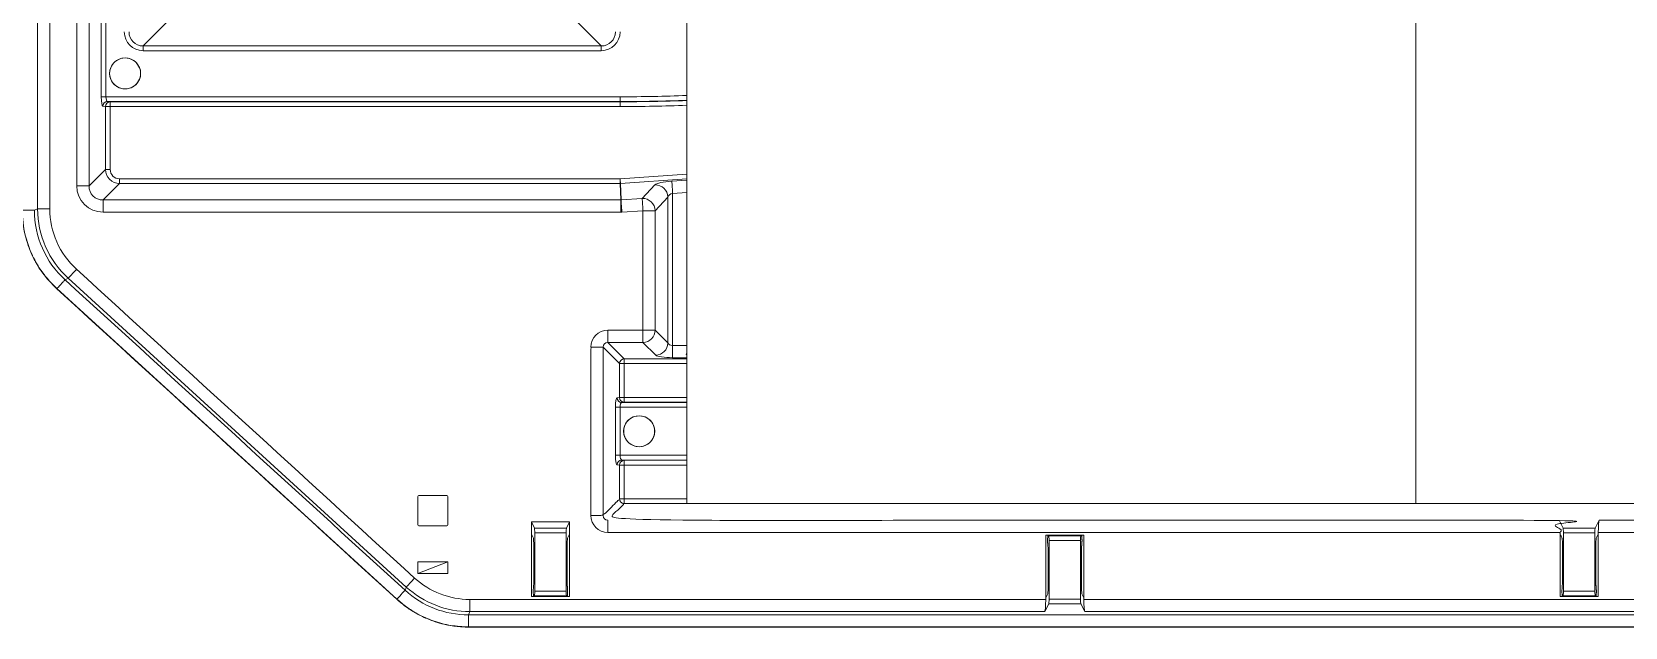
# Model space of a CAD drawing. Header units: inches. Extents: x 1518 to 2565, y 62 to 679.
# Drawn here: x 2068.67 to 2085.34, y 528.97 to 535.2 of the extents above; entities that cross this region are included whole.
import ezdxf

# ---------------------------------------------------------------- set-up
doc = ezdxf.new("R2010")
doc.units = ezdxf.units.IN
doc.header["$LTSCALE"] = 50
doc.header["$MEASUREMENT"] = 0
for name, color, linetype, lineweight in [('E2-ECOFEET', 254, 'Continuous', 5), ('ECOFEET', 254, 'Continuous', 5), ('TEXT', 1, 'Continuous', 20)]:
    doc.layers.add(name, color=color, linetype=linetype, lineweight=lineweight)

# ---------------------------------------------------------------- blocks, each defined once
blk = doc.blocks.new('Z1')
at = {"layer": 'ECOFEET', "color": 1, "linetype": 'Continuous'}
for p, q in [((-56.77612327562019, 63.75086828754684), (-56.77612327562019, 63.4528650101056)), ((-56.47212081414909, 63.76086614538508), (-56.76612659110106, 63.76086614538508)), ((-56.46212412962996, 63.4528650101056), (-56.46212412962996, 63.75086828754684)), ((-56.76612659110106, 63.44286597895007), (-56.47212081414909, 63.44286597895007)), ((-55.58885507104424, 63.35716083568877), (-55.5679793655363, 63.31507502853492)), ((-55.56436554061656, 63.26583431736799), (-55.56436554061656, 62.84439193257276)), ((-55.21335519551576, 63.26583431736799), (-55.21335519551576, 62.84439193257276)), ((-50.18436582416325, 62.7823444360165), (-50.18436582416325, 63.20378682081173)), ((-49.83335547906609, 62.7823444360165), (-49.83335547906609, 63.20378682081173)), ((-44.80435672115709, 62.84439193257276), (-44.80435672115709, 63.26583431736799)), ((-44.45335576261641, 62.84439193257276), (-44.45335576261641, 63.26583431736799)), ((-56.77503443486421, 63.066775923573), (-56.77503443486421, 62.94395750238255)), ((-50.20885535459092, 62.67317289717539), (-50.20885535459092, 62.69101791769572)), ((-49.80885656207829, 62.69101791769572), (-49.82974165414635, 62.73310372484957))]:
    blk.add_line(p, q, dxfattribs=at)
for points in [[(-46.33827052125343, 63.67517156200302), (-38.71326889925331, 63.67517156200302), (-38.71326889925331, 79.3001722073277), (-46.33827052125343, 79.3001722073277), (-53.96327214324992, 79.3001722073277), (-53.96327214324992, 63.67517156200302), (-54.61671739459416, 63.67517156200302), (-54.61671739459416, 63.72441227316995), (-53.96327214324992, 63.72441227316995)], [(-53.96327214324992, 63.67517156200302), (-46.33827052125343, 63.67517156200302), (-46.33827052125343, 79.3001722073277)], [(-60.75348020885212, 66.7600052590733), (-60.75348020885212, 76.278174019375), (-60.78700899485921, 76.29295893024573)], [(-60.21560226246584, 70.54396741308665), (-60.34362553019673, 70.54396741308665), (-60.34362553019673, 67.00075287793697), (-60.21560226246584, 67.00075287793697), (-60.04346217104103, 67.17289355601861)], [(-60.21560226246584, 67.00075287793697), (-60.21560226246584, 70.54396741308665), (-60.08754144850172, 70.4159083591021), (-60.08754144850172, 67.93260227313294), (-60.03829956401387, 67.93260227313294), (-54.65867530989271, 67.93260227313294), (-54.65867530989271, 67.88261005064669)], [(-60.02097197751573, 67.88261005064669), (-59.99422028655681, 67.87996128124541), (-54.65867530989271, 67.87996128124541)], [(-60.06787660900591, 66.85303191775529), (-60.06787660900591, 66.72500689004482), (-54.6542354678495, 66.72500689004482), (-54.6542354678495, 66.85303191775529), (-60.06787660900591, 66.85303191775529), (-59.8957365175811, 67.02517200917828), (-54.660102066744, 67.02517200917828), (-54.660102066744, 67.07441272034521), (-53.96327214324992, 67.12195035785226)], [(-53.96327214324992, 66.93138034600088), (-54.11081006554377, 66.92131502227676), (-54.11081006554377, 65.33063073133053), (-53.96327214324992, 65.33063073133053)], [(-56.89648711183327, 62.80281299956187), (-60.43283537963725, 66.03286261908761), (-60.4663641656407, 66.01807761655073)], [(-53.96327214324992, 65.20260629027871), (-54.11081006554377, 65.20260629027871), (-54.11081006554377, 65.33063073133053)], [(-53.96327214324992, 65.23682264167473), (-53.97105360002388, 65.23682264167473), (-53.96327214324992, 65.24460057849137)], [(-53.96327214324992, 65.14050247437444), (-54.61671739459416, 65.14050247437444), (-54.61671739459416, 64.78595574346218), (-53.96327214324992, 64.78595574346218)], [(-54.66079667205486, 64.68332311574886), (-54.71003855653908, 64.68332311574886), (-54.71003855653908, 64.18159280511463), (-54.66079667205486, 64.18159280511463), (-53.96327214324992, 64.18159280511463)], [(-53.96327214324992, 64.68332311574886), (-54.66079667205486, 64.68332311574886), (-54.66079667205486, 64.18159280511463)], [(-44.82885563814125, 63.37500702952821), (-54.78885748601897, 63.37500702952821), (-54.78885748601897, 63.50303147058003)], [(-44.42885684562862, 63.35716083568877), (-44.42885684562862, 63.37500702952821), (-38.58022382286799, 63.37500702952821), (-38.58022382286799, 63.50303147058003), (-44.41946090083729, 63.50303147058003), (-44.46067727803529, 63.41996277686303), (-44.79704459229106, 63.41996277686303), (-44.83826096948906, 63.50303147058003)], [(-55.58885507104424, 63.48408939606634), (-55.58885507104424, 63.35716083568877), (-55.58885507104424, 62.7029024737385), (-55.1888562785316, 62.7029024737385), (-55.1888562785316, 63.35716083568877), (-55.20974137059602, 63.31507502853492)], [(-55.1888562785316, 63.35716083568877), (-55.1888562785316, 63.48408939606634), (-55.58885507104424, 63.48408939606634), (-55.55704402519405, 63.41996277686303), (-55.22067671093828, 63.41996277686303), (-55.1888562785316, 63.48408939606634)], [(-50.18797964908299, 62.73310372484957), (-50.20885535459092, 62.69101791769572), (-50.20885535459092, 63.34527745296691), (-49.80885656207829, 63.34527745296691), (-49.80885656207829, 62.69101791769572), (-49.80885656207829, 62.67317289717539), (-39.44885592169157, 62.67317289717539), (-39.44885592169157, 62.69101791769572)], [(-44.82885563814125, 63.35716083568877), (-44.82885563814125, 62.7029024737385), (-44.42885684562862, 62.7029024737385), (-44.42885684562862, 63.35716083568877), (-44.44974193769667, 63.31507502853492)], [(-56.46321297038594, 63.066775923573), (-56.77503443486421, 63.066775923573), (-56.77612327562019, 63.06786711096902)], [(-56.46321297038594, 62.94395750238255), (-56.46321297038594, 63.066775923573), (-56.46212412962996, 63.06786711096902)], [(-39.45826125303938, 62.54514728280628), (-49.79946061729061, 62.54514728280628), (-49.8406769944886, 62.62821714984238), (-50.17704430874437, 62.62821714984238), (-50.21826068594237, 62.54514728280628)], [(-38.03573773948665, 62.3835940557492), (-38.03573773948665, 62.38577643053759), (-56.24533218069701, 62.38577643053759), (-56.24533218069701, 62.3835940557492)]]:
    blk.add_lwpolyline(points, dxfattribs=at)
for points in [[(-60.78700899485921, 76.29295893024573), (-60.91285458108177, 76.29295893024573), (-60.91285458108177, 66.74522025653823), (-60.78700899485921, 66.74522025653823), (-60.75348020885212, 66.7600052590733), (-60.62545694112123, 66.7600052590733), (-60.62545694112123, 76.278174019375)], [(-60.03612188250554, 69.98436369101), (-59.84872863395503, 69.98436369101), (-59.84872863395503, 69.23872777132601), (-60.03612188250554, 69.23872777132601), (-60.03829956401387, 69.23654598319627), (-60.03829956401387, 67.93260227313294)], [(-55.55342081371782, 62.7591068377933), (-55.22429053585802, 62.7591068377933), (-55.22429053585802, 63.3707220656961), (-55.55342081371782, 63.3707220656961)], [(-49.83999177573787, 63.33906472473791), (-49.83335547906609, 63.34038940276696), (-50.18436582416325, 63.34038940276696), (-50.17772014093498, 63.33906472473791)], [(-44.46429110295503, 63.3707220656961), (-44.79342138081483, 63.3707220656961), (-44.79342138081483, 62.7591068377933), (-44.46429110295503, 62.7591068377933)], [(-50.17342109726451, 63.28907308891212), (-50.17342109726451, 62.67745668769021), (-49.84429081940834, 62.67745668769021), (-49.84429081940834, 63.28907308891212)], [(-56.46212412962996, 63.06786711096902), (-56.77612327562019, 63.06786711096902), (-56.77612327562019, 62.94286631498835), (-56.77503443486421, 62.94395750238255), (-56.46321297038594, 62.94395750238255), (-56.46212412962996, 62.94286631498835), (-56.77612327562019, 62.94286631498835)], [(-55.55771985738829, 62.7091140286484), (-55.21999149218755, 62.7091140286484), (-55.21335519551576, 62.70778935061753), (-55.56436554061656, 62.70778935061753)]]:
    blk.add_lwpolyline(points, close=True, dxfattribs=at)
at = {"layer": 'ECOFEET', "color": 1, "linetype": 'Continuous', "flags": 128}
for points in [[(-58.24864898487795, 70.49755968252612), (-58.24864898487795, 70.01247760623482), (-58.25658062658476, 69.97482988114461), (-58.26419312530925, 69.93867520547428), (-58.27118611119295, 69.90544678933111), (-58.27728737404323, 69.87646344414861), (-58.28225286334782, 69.85287267667081), (-58.28588546138417, 69.83561196940173), (-58.28804436977953, 69.82536419445205), (-59.64958341449528, 68.46382456307401), (-59.64958341449528, 68.41458443856754), (-54.85776421000264, 68.41458443856754), (-54.85776421000264, 68.46382456307401), (-59.64958341449528, 68.46382456307401)], [(-54.85776421000264, 68.46382456307401), (-56.2193032547184, 69.82536419445205), (-56.22146216311376, 69.83561196940173), (-56.2250947611501, 69.85287267667081), (-56.2300602504547, 69.87646344414861), (-56.23616151330498, 69.90544678933111), (-56.24315449918868, 69.93867520547428), (-56.25076699791316, 69.97482988114461), (-56.25868925306349, 70.01247760623482), (-56.25868925306349, 70.49755968252612)], [(-53.96327214324992, 67.07259583466657), (-54.65675106545677, 67.02528640785567), (-54.656901250386, 67.02753683519222), (-54.65715468745839, 67.03121167274003), (-54.65749260355733, 67.03619886846172), (-54.65791499867555, 67.04234765076399), (-54.65840309970372, 67.04947028848255), (-54.65893813352159, 67.05735089077825), (-54.65951071357631, 67.06575010041706), (-54.660102066744, 67.07441272034521), (-59.8957365175811, 67.07441272034521), (-59.8957365175811, 67.02517200917828)], [(-53.96327214324992, 67.05970281027476), (-54.11952079158436, 67.04904320008245), (-54.11912655613924, 67.0431918543436), (-54.1184694970616, 67.03363751138386), (-54.1175871605883, 67.02066998118607), (-54.11649831983596, 67.00468408585584), (-54.11523113447402, 66.98616440646401), (-54.11383253729582, 66.96567472316201), (-54.11234946109471, 66.94383689543429), (-54.11081006554377, 66.92131502227676)], [(-60.55270172826204, 65.92354910855283), (-60.55123742517753, 65.92516124993017), (-56.99436075452104, 62.67636784693423), (-56.97934226135112, 62.69281075031722), (-56.96481186920573, 62.70871861988235), (-56.95121074632698, 62.72361860775709), (-56.93892374159987, 62.7370707190239), (-56.92832631735655, 62.74867367831757), (-56.91972823001561, 62.75808370294544), (-56.91339230320955, 62.76502271611935), (-56.90949688154433, 62.7692842135566)]]:
    blk.add_lwpolyline(points, dxfattribs=at)
at = {"layer": 'ECOFEET', "color": 1, "linetype": 'Continuous'}
for points in [[(-59.92594286909662, 68.31257184845333, 0.5444653215145963), (-59.92594286909662, 68.04127204039662, 0.2949465243018075), (-59.75065620631722, 68.04127204039662, 0.5444653215146783), (-59.75065620631722, 68.31257184845333, 0.2949465243017387)], [(-60.07021386200586, 67.83261782816066, -0.4121020629075854), (-60.02097197751573, 67.88261005064669), (-54.65867530989271, 67.88261005064669), (-54.65867530989271, 67.87996128124541), (-54.65867530989271, 67.82996905876098), (-59.99422028655681, 67.82996905876098), (-59.99422028655681, 67.17289355601861), (-60.04346217104103, 67.17289355601861), (-60.04346217104103, 67.82996905876098), (-59.99422028655681, 67.82996905876098), (-59.99422028655681, 67.87996128124541, 0.412045695703487), (-60.04346217104239, 67.82996905876098)], [(-54.54844286909429, 64.56810742613914, 0.5444653215146783), (-54.54844286909429, 64.29680761808243, 0.2949465243016698), (-54.37315620631489, 64.29680761808243, 0.5444653215146783), (-54.37315620631489, 64.56810742613914, 0.2949465243018074)]]:
    blk.add_lwpolyline(points, format="xyb", close=True, dxfattribs=at)
at = {"layer": 'ECOFEET', "color": 1, "linetype": 'Continuous', "flags": 128}
for points in [[(-54.6542354678495, 66.85303191775529), (-54.66010206674264, 67.02517200917771, 0.01662489503750014), (-54.65675106545677, 67.02528640785567), (-54.65088446655864, 66.85314572977404), (-54.42984040674492, 66.86822582223431), (-54.4294367847433, 66.86237447649546), (-54.42878911222579, 66.8528201335339), (-54.42789738919237, 66.83985260333611), (-54.42680854843638, 66.8238667080077), (-54.42555074963457, 66.80534702861405), (-54.42415215245637, 66.78485734531387), (-54.42265968969878, 66.76301951758614), (-54.42112029414784, 66.7404976444268), (-54.29309702641694, 66.7404976444268, 0.4119235778458787), (-54.42984040674719, 66.86822582223283), (-54.29678594380312, 67.01066156347042, -0.4119686381088729), (-54.16005195003345, 66.88293397232303)], [(-54.65088446655864, 66.85314572977404), (-54.65049023111351, 66.8472943840352), (-54.64983317203951, 66.83774004107545), (-54.64895083556257, 66.82477251087585), (-54.64786199481023, 66.80878661554743), (-54.64659480944829, 66.79026693615378), (-54.64519621227009, 66.7697772528536), (-54.64371313606898, 66.74793942512588), (-54.64217374052168, 66.72541755196653), (-54.42112029414784, 66.7404976444268), (-54.42112029414784, 65.48990889133529), (-54.42112029414784, 65.36188327696436), (-54.28807521776253, 65.2288335073008, 0.3939730613539197), (-54.16005195003117, 65.35685794835126), (-54.29309702641694, 65.48990889133529, -0.3939091041810114), (-54.4211202941483, 65.36188327696448), (-54.78885748601897, 65.36188327696436), (-54.78885748601897, 65.48990889133529), (-54.42112029414784, 65.48990889133529), (-54.29309702641694, 65.48990889133529), (-54.29309702641694, 66.7404976444268), (-54.16005195003163, 66.88293397232337), (-54.16005195003163, 65.35685794835081)]]:
    blk.add_lwpolyline(points, format="xyb", dxfattribs=at)
at = {"layer": 'ECOFEET', "color": 1, "linetype": 'Continuous'}
for points in [[(-54.78885748601897, 65.36188327696436), (-54.61671739459553, 65.18974318554069, 0.393922089853287), (-54.66595927908202, 65.14050247437444), (-54.83809937050319, 65.31264256579743), (-54.83809937050319, 63.55227218174696)], [(-54.64347847211457, 64.73331475157568, -0.4121536412396744), (-54.69271097004457, 64.78330756072137), (-54.66595927908202, 64.78595574346218), (-54.66595927908202, 65.14050247437444), (-54.61671739459416, 65.14050247437444), (-54.61671739459416, 65.18974318554137), (-53.96327214324992, 65.18974318554137)], [(-53.96327214324992, 64.73596410763639), (-54.61671739459416, 64.73596410763639), (-54.61671739459416, 64.78595574346218), (-54.66595927908202, 64.78595574346218, 0.4121055592297437), (-54.61671739459553, 64.73596410763582), (-54.6434784721132, 64.73331475157465), (-53.96327214324992, 64.73331475157465)], [(-53.96327214324992, 64.07895900408221), (-54.61671739459416, 64.07895900408221), (-54.61671739459416, 63.72441227316995), (-54.66595927908202, 63.72441227316995), (-54.66595927908202, 64.07895900408221), (-54.69271097004457, 64.08160718682302, -0.412167488027137), (-54.64347847211548, 64.13159999596905)], [(-53.96327214324992, 64.13159999596792), (-54.6434784721132, 64.13159999596792), (-54.61671739459553, 64.12895181322767, 0.4120927879907494), (-54.66595927908202, 64.07895900408221), (-54.61671739459416, 64.07895900408221), (-54.61671739459416, 64.1289518132271), (-53.96327214324992, 64.1289518132271)]]:
    blk.add_lwpolyline(points, format="xyb", dxfattribs=at)
for centre, radius in [((-59.83829953770692, 68.17692194442498), 0.1629224794498896), ((-54.46079953770459, 64.43245752211078), 0.1629224794499038)]:
    blk.add_circle(centre, radius, dxfattribs=at)
for radius, end in [(18.47985506518138, 272.1565583333881), (18.5298474499392, 272.1507373340939), (18.53249617296719, 272.150429799486), (18.58248855772502, 272.1446418008808)]:
    blk.add_arc((-54.65867277408688, 86.41245752211034), radius, 270, end, dxfattribs=at)
for centre, major_axis, ratio, start_param, end_param in [((-59.64346068809391, 68.61766960810564), (-0.1457520091286142, -0.1457520091286142), 0.9702875252478782, 5.512866274278609, 7.053504340080577), ((-59.64346068809391, 68.61766960810564), (0.1114471646884567, 0.1114471646884567), 0.9517157073891281, 2.371273620688759, 3.911911686490845), ((-54.86388486008218, 68.61766960810564), (-0.1114471646884283, 0.1114471646884567), 0.9517157073891219, 2.371273620689065, 3.911911686490894), ((-54.86388486008218, 68.61766960810564), (0.1457520091286426, -0.1457520091286142), 0.9702875252476862, 5.512866274278553, 7.053504340080512), ((-60.06990722728733, 67.93260245692909), (0, 0.0999999999999801), 0.1763269807085872, 1.570796326794897, 3.124139361070846), ((-60.02066683963494, 67.93260245692909), (0, 0.04999999999999716), 0.3526539614165559, 1.570796326794897, 3.124139361070812), ((-59.89267513134109, 67.17595516485744), (0.107180849004493, 0.1071808490044788), 0.989598591195796, 2.37127362068907, 3.911911686490953), ((-59.89267513134109, 67.17595516485744), (-0.07287600456427867, -0.0728760045643213), 0.9702875252481192, 5.51286627427859, 7.053504340080444), ((-60.05930412810994, 67.00932616808859), (-0.2040528127800769, -0.2040528127800769), 0.97028752524786, 5.512866274278677, 7.053504340080507), ((-60.05930412810994, 67.00932616808859), (0.1148602172356164, 0.1148602172356164), 0.9234356309844923, 2.371273620688937, 3.911911686490669), ((-54.11952201383247, 67.01723076830967), (0.1799861978902869, 0.01267271606634779), 0.1758919476313667, 1.558412517432605, 2.954675919030186), ((-54.65442504319799, 66.90778350690016), (-0.001864534961555364, 0.05472546783207121), 0.9131215667340155, 3.10805273423095, 3.17513257294832), ((-54.11080832568405, 66.8895026418686), (0.04876805727050738, 0.01899546653815776), 0.5807023059790382, 1.348352160577692, 2.744615562175216), ((-59.76760393519362, 66.76047758693494), (0.9361609557481358, 0.4128168102127887), 0.9773835387108437, 2.73296474277495, 3.550220564404678), ((-59.74203652299184, 66.77175199171143), (0.927485799849194, 0.4089913460505559), 0.9865254086702154, 2.732964742774925, 3.550220564404689), ((-59.74203652299184, 66.77175199171143), (0.8106863386848318, 0.3574865479745597), 0.9819331962819294, 2.732964742774929, 3.550220564404656), ((-54.65442504319799, 66.90778350690016), (0.00622383074920663, -0.1826739945772857), 0.984790517959438, 6.249645387820808, 6.31672522653795), ((-54.78334678929969, 65.30713153732177), (-0.1311768082157699, 0.1311768082157699), 0.9702875252478225, 5.512866274278547, 7.053504340080563), ((-54.78334678929969, 65.30713153732177), (-0.04198421267130925, 0.04198421267132346), 0.8421103269486048, 5.512866274278383, 7.053504340080913), ((-54.11080832568405, 65.36236986384574), (0.05000000000001137, 0), 0.6347771305503591, 3.316125578789371, 4.712388980384699), ((-54.11080832568405, 65.23434485595499), (0.1799999999999784, 0), 0.1763269807085733, 3.316125578789582, 4.712388980384692), ((-53.85479915310134, 65.33063100731852), (0.1330424092420799, 0.1289702485919548), 0.1227442151342168, 2.395872285642608, 2.502860023547794), ((-54.692407227285, 64.68332265895515), (0, 0.09999999999999432), 0.1763269807082779, 0.01745329252059092, 1.570796326794897), ((-54.64316683963625, 64.68332265895515), (0, 0.04999999999999716), 0.3526539614171243, 0.01745329252056031, 1.570796326794897), ((-54.692407227285, 64.18159238526641), (0, 0.1000000000000085), 0.1763269807082529, 1.570796326794897, 3.124139361069199), ((-54.64316683963625, 64.18159238526641), (0, 0.05000000000001137), 0.3526539614170241, 1.570796326794897, 3.124139361069227), ((-56.76612205615675, 63.75086503696548), (-0.007073221891687353, 0.007073221891701564), 0.999695459880921, 5.497939437031252, 7.068431177332785), ((-56.47212510271856, 63.75086503696548), (0.007073221891715775, 0.007073221891701564), 0.9996954598829305, 5.497939437029416, 7.068431177326096), ((-54.78334678929969, 63.5577835068998), (0.1311768082157414, 0.1311768082157556), 0.9702875252479802, 2.371273620688843, 3.911911686490724), ((-54.78334678929969, 63.5577835068998), (0.04198421267130925, 0.04198421267130925), 0.8421103269487474, 2.371273620688724, 3.91191168649106), ((-44.41748465763521, 63.37500671676025), (0, 0.1300000000000097), 0.0874886635257873, 0.1745329252023588, 1.570796326794897), ((-56.76612205615675, 63.45286808352648), (-0.007073221891687353, -0.007073221891687353), 0.9996954598839343, 5.497939437030333, 7.068431177327431), ((-56.47212510271856, 63.45286808352648), (0.007073221891715776, -0.007073221891687354), 0.9996954598819258, 5.497939437031583, 7.068431177327848), ((-55.55779970834192, 63.37072226006785), (0, 0.04999999999999716), 0.0874886635261923, 4.712388980384691, 6.108652382021847), ((-55.21991665944734, 63.37072226006785), (0, 0.04999999999999716), 0.08748866352562387, 0.1745329252687661, 1.570796326794897), ((-50.17779970834454, 63.28907280362728), (0, 0.04999999999999716), 0.08748866352562387, 4.712388980384691, 6.265732014661216), ((-49.83991665944632, 63.28907280362728), (0, 0.04999999999999716), 0.08748866352562387, 0.01745329251851344, 1.570796326794897), ((-44.79779970834352, 63.37072226007149), (0, 0.04999999999999716), 0.08748866352562387, 4.712388980384691, 6.108652381966798), ((-44.4599166594453, 63.37072226007149), (0, 0.04999999999999716), 0.08748866352562387, 0.1745329252020694, 1.570796326794897), ((-55.56873579128296, 63.26583480616864), (0, 0.04999999999999716), 0.08748866352562387, 4.712388980401744, 6.108652381983333), ((-55.20898057650629, 63.26583480616864), (0, 0.04999999999999716), 0.08748866352562387, 0.1745329251954211, 1.570796326777844), ((-50.18873579128558, 63.20378700951915), (0, 0.04999999999999716), 0.08748866352562387, 4.712388980378438, 5.759586531588301), ((-44.80873579128456, 63.26583480617046), (0, 0.04999999999999716), 0.0874886635261923, 4.712388980402312, 6.108652382011122), ((-44.44898057650789, 63.26583480617046), (0, 0.04999999999999716), 0.08748866352562387, 0.174532925256808, 1.570796326777275), ((-56.22199261135393, 63.55659377320808), (0.32024950286214, 0.8254787267738095), 0.9825805906154766, 2.777399111424383, 3.505786195755241), ((-55.56873579128296, 62.84439232810837), (0, 0.04999999999998295), 0.08748866352564874, 3.665191429187249, 4.712388980393786), ((-44.80873579128456, 62.84439232810837), (0, 0.04999999999998295), 0.08748866352621718, 3.665191429190062, 4.712388980393786), ((-56.2319116447361, 63.53102636100448), (0.3697555114490001, 0.953085972283148), 0.978188913880106, 2.777399111424352, 3.50578619575517), ((-56.22199261135393, 63.55659377320808), (0.3664502422569746, 0.9445662731738764), 0.9870118789328663, 2.777399111424325, 3.505786195755212), ((-55.55779970834192, 62.75910653400024), (0, 0.04999999999999716), 0.08748866352562387, 3.159045946153783, 4.712388980390091), ((-55.21991665944734, 62.75910653400024), (0, 0.04999999999999716), 0.08748866352562387, 1.570796326789496, 3.12413936096101), ((-50.18873579128558, 62.78234453145888), (0, 0.04999999999999716), 0.08748866352562387, 3.316125578716022, 4.712388980384691), ((-50.17779970834454, 62.67745707755967), (0, 0.04999999999998295), 0.08748866352564874, 3.316125578769119, 4.712388980376164), ((-49.83991665944632, 62.67745707755967), (0, 0.04999999999998295), 0.08748866352564874, 1.570796326803423, 2.967059728412548), ((-49.82898057650527, 62.78234453145888), (0, 0.04999999999999716), 0.08748866352562387, 1.570796326794897, 2.967059728457323), ((-49.79748465763623, 62.67317262086726), (0, 0.1299999999999812), 0.08748866352580643, 1.570796326786807, 2.967059728387433), ((-44.79779970834352, 62.75910653399842), (0, 0.04999999999999716), 0.08748866352562387, 3.159045946186264, 4.712388980381848), ((-44.4599166594453, 62.75910653399842), (0, 0.04999999999999716), 0.0874886635261923, 1.570796326797739, 3.124139360889655)]:
    blk.add_ellipse(centre, major_axis=major_axis, ratio=ratio, start_param=start_param, end_param=end_param, dxfattribs=at)
for points, knots in [([(-56.64786534393352, 80.57932660375991), (-56.66555385641914, 80.5721468896063), (-56.712453000815, 80.5531106675844), (-56.77374841581695, 80.52206702504554), (-56.83619805012495, 80.48544720932114), (-56.88931682198381, 80.45013346603992), (-56.94428309698924, 80.40886144512842), (-56.97864769133594, 80.37857186739348), (-56.99583444416567, 80.36342315122965), (-58.18145687219794, 79.28049199245368), (-59.36707930023022, 78.19756083367747), (-60.55270172826249, 77.11462967490127), (-60.58043245976296, 77.08778784654533), (-60.62650079498053, 77.04319622274488), (-60.67539235525692, 76.98349587838675), (-60.74472937434621, 76.89122710885931), (-60.78560996415399, 76.81079707539357), (-60.82056594053938, 76.74202335261543), (-60.83506562981711, 76.70635724369458), (-60.85914353021508, 76.6471308008513), (-60.87972687700676, 76.57288897194303), (-60.90589028119211, 76.46038156634859), (-60.91081930832661, 76.37011331044596), (-60.9150322625901, 76.29295893024573), (-60.9150322625901, 73.11037937234323), (-60.9150322625901, 69.92779981444073), (-60.9150322625901, 66.74522025653823)], [0, 0, 0, 0, 0.1390563655249908, 0.3686926513320753, 0.4996928344645031, 0.6663711677556968, 0.8331423261300602, 1, 1, 1, 2, 2, 2, 2.250506796899578, 2.416160356071288, 2.500773229984571, 3, 3, 3, 3.249904186402659, 3.414986003813016, 3.499974915518048, 4, 4, 4, 5, 5, 5, 5]), ([(-56.23233179754561, 62.54514728280628), (-56.23666525859608, 62.5339714119109), (-56.24099871964654, 62.52279554101551), (-56.24533218069655, 62.51161967012013), (-56.24533218069701, 62.46967192359261), (-56.24533218069701, 62.4277241770651), (-56.24533218069701, 62.38577643053759), (-56.30755237842459, 62.38882376321453), (-56.43281144183857, 62.3949585241262), (-56.61418456917454, 62.44342533631971), (-56.76814069906322, 62.51243095307291), (-56.89468689765999, 62.59139901866547), (-56.96129098756865, 62.64817691063945), (-56.99436075452104, 62.67636784693423), (-56.99485198440289, 62.67583046647587), (-56.99534321428428, 62.6752930860174), (-56.99583444416612, 62.67475570555894), (-56.981477581121, 62.66204315125651), (-56.9434977420533, 62.6284131887096), (-56.88839067771551, 62.58724111872652), (-56.8278589833244, 62.54755808078517), (-56.77269093500945, 62.51568552983917), (-56.71137400497537, 62.48480257147821), (-56.66903523868314, 62.46750308519768), (-56.64786534393352, 62.45885313301733), (-56.62996455026951, 62.45222639278109), (-56.58249842475198, 62.43465478731014), (-56.51630850009315, 62.41623586595597), (-56.44550265191356, 62.40115834189601), (-56.38246721014002, 62.39140830620818), (-56.3140445218487, 62.38481739725466), (-56.26824062344895, 62.38400191332403), (-56.24533218069701, 62.3835940557492), (-50.17546736696022, 62.3835940557492), (-44.10560255322343, 62.3835940557492), (-38.03573773948665, 62.3835940557492), (-38.01857058792666, 62.38382863293009), (-37.97682366949084, 62.38439907551947), (-37.91988866101383, 62.38907912782815), (-37.86150621160778, 62.39684757870054), (-37.8089888514769, 62.4061621306264), (-37.77209411148942, 62.4152091366559), (-37.75365289148613, 62.41973113162385), (-37.73716791555125, 62.42427565289472), (-37.69705381190579, 62.43533417053732), (-37.64331106405371, 62.45421417351281), (-37.5889247988307, 62.47646161015655), (-37.54056941182353, 62.49875067613721), (-37.50723428600759, 62.51682597024228), (-37.49056643735094, 62.52586377223633), (-37.47579894299633, 62.53442711883872), (-37.43983982518694, 62.55527902382892), (-37.39267476735404, 62.58717037096903), (-37.345706512795, 62.62250029864845), (-37.30456001566563, 62.65636040636855), (-37.27688534493791, 62.68232371102749), (-37.26304565235841, 62.69530757480788), (-37.25092494652199, 62.70734655881461), (-37.2213883938457, 62.73668396622816), (-37.18376431085926, 62.77956739096589), (-37.14717579233547, 62.8257599298031), (-37.11584253671026, 62.86906914390602), (-37.09556004363549, 62.90127921579187), (-37.08541442436763, 62.91739119594604), (-36.23496095999099, 64.31316732070991), (-35.38450749561343, 65.70894344547378), (-34.53405403123588, 67.10471957023765), (-34.52476061318521, 67.12049059372657), (-34.50214815452273, 67.15886416250032), (-34.47511710488834, 67.21352751212908), (-34.45031479667523, 67.27132697006346), (-34.43030369062399, 67.32469582719204), (-34.41871478818575, 67.36359531106609), (-34.41292049724507, 67.38304451500335)], [0, 0, 0, 0, 1, 1, 1, 2, 2, 2, 2.227047143030617, 2.457081679672321, 2.680647075619304, 2.841437263098208, 3, 3, 3, 4, 4, 4, 4.139684090656268, 4.369522176742229, 4.500284902049701, 4.666892006445883, 4.833441978076774, 5, 5, 5, 5.139041387924043, 5.368685103917592, 5.499668576765908, 5.666348129235216, 5.833126763289892, 6, 6, 6, 7, 7, 7, 7.18061628895296, 7.439221000384961, 7.60039181244541, 7.800262516980595, 8, 8, 8, 8.180332631699438, 8.43881664774019, 8.60012366917571, 8.800058406864016, 9, 9, 9, 9.180026206758727, 9.438367093366432, 9.599837325155011, 9.799884578322956, 10, 10, 10, 10.17972374235935, 10.43796292515082, 10.59957931149259, 10.79970332853118, 11, 11, 11, 12, 12, 12, 12.18035108261, 12.43882470131734, 12.6001331054033, 12.80007208306102, 13, 13, 13, 13]), ([(-56.24533218069701, 62.51161967012013), (-50.17546736696022, 62.51161967012013), (-44.10560255322343, 62.51161967012013), (-38.03573773948665, 62.51161967012013), (-38.03573773948665, 62.46967192359261), (-38.03573773948665, 62.4277241770651), (-38.03573773948665, 62.38577643053759), (-37.9920029152745, 62.3872775601958), (-37.90453728024659, 62.39027968175833), (-37.75688954922225, 62.41739168942331), (-37.59660504510612, 62.47034384489598), (-37.43088735849597, 62.55804494759104), (-37.28313836775123, 62.67290893969221), (-37.16819191538161, 62.79527470039102), (-37.1106710407621, 62.88288802335046), (-37.08727296289726, 62.91852696949172), (-37.09361201855791, 62.92238953820424), (-37.09995107421855, 62.92625210691688), (-37.1062901298792, 62.93011467562951), (-37.11242268125716, 62.93385130801971), (-37.11855523263512, 62.93758794040957), (-37.12468778401308, 62.94132457279943), (-37.13043235765144, 62.94482458569973), (-37.13617693128981, 62.94832459860015), (-37.14192150492818, 62.95182461150057), (-37.14710914277748, 62.95498436166554), (-37.15229678062678, 62.95814411183062), (-37.15748441847609, 62.9613038619957), (-37.1619555490488, 62.9640294838423), (-37.16642667962105, 62.966755105689), (-37.17089781019331, 62.96948072753571), (-37.17452727937598, 62.97169126199924), (-37.1781567485591, 62.97390179646311), (-37.18178621774223, 62.97611233092698), (-37.18446138683612, 62.97774246320705), (-37.18713655593137, 62.97937259548701), (-37.18981172502663, 62.98100272776696), (-37.19145437271982, 62.98200396064522), (-37.19309702041164, 62.98300519352313), (-37.19473966810347, 62.98400642640104), (-36.34428933257732, 64.37978235561104), (-35.49383899705208, 65.77555828482139), (-34.64338866152684, 67.17133421403173), (-34.65456179467583, 67.17447088890867), (-34.66573492782481, 67.17760756378527), (-34.6769080609738, 67.18074423866187), (-35.52246174195352, 65.79300750547009), (-36.36801542293369, 64.40527077227853), (-37.21356910391387, 63.01753403908697)], [0, 0, 0, 0, 1, 1, 1, 2, 2, 2, 2.115446251733978, 2.230881909363629, 2.395156264856013, 2.559428952742296, 2.723471110098056, 2.88751484499026, 3, 3, 3, 4, 4, 4, 5, 5, 5, 6, 6, 6, 7, 7, 7, 8, 8, 8, 9, 9, 9, 10, 10, 10, 11, 11, 11, 12, 12, 12, 13, 13, 13, 14, 14, 14, 14]), ([(-60.4328353796368, 66.0328626190875), (-60.43151813263194, 66.0343061935223), (-60.43020088562707, 66.0357497679571), (-60.42888363862176, 66.0371933423919), (-60.4267309879333, 66.0395505418278), (-60.42457833724484, 66.04190774126357), (-60.42242568655593, 66.04426494069935), (-60.41950333809291, 66.04746380152392), (-60.41658098962944, 66.05066266234826), (-60.41365864116597, 66.0538615231726), (-60.41005733165821, 66.05780505095026), (-60.40645602215091, 66.06174857872793), (-60.40285471264315, 66.0656921065056), (-60.39868082308294, 66.0702606226182), (-60.39450693352182, 66.0748291387307), (-60.39033304396116, 66.0793976548432), (-60.38571485731063, 66.084452316451), (-60.3810966706601, 66.08950697805915), (-60.37647848401002, 66.09456163966729), (-60.37155992749558, 66.09994913298624), (-60.36664137098205, 66.10533662630507), (-60.36172281446807, 66.11072411962391), (-60.35664781531796, 66.11627978877777), (-60.35157281616694, 66.12183545793152), (-60.34649781701637, 66.12739112708528), (-59.16771506108125, 65.05070792057768), (-57.98893230514659, 63.97402471406974), (-56.81014954921193, 62.8973415075618), (-56.81522454836295, 62.89178544730123), (-56.82029954751397, 62.88622938704111), (-56.82537454666408, 62.88067332678088), (-56.83029310317806, 62.87528622456841), (-56.83521165969159, 62.86989912235595), (-56.84013021620603, 62.86451202014337), (-56.84474840285611, 62.85945735853522), (-56.84936658950664, 62.85440269692708), (-56.85398477615718, 62.84934803531905), (-56.85815866571784, 62.84477951920599), (-56.86233255527895, 62.84021100309292), (-56.86650644483962, 62.83564248698008), (-56.87010775434828, 62.83169895920298), (-56.87370906385695, 62.82775543142589), (-56.87731037336516, 62.82381190364868), (-56.88023272182772, 62.82061265171797), (-56.88315507028983, 62.81741339978726), (-56.88607741875194, 62.81421414785677), (-56.88823006944085, 62.81185733952668), (-56.89038272012931, 62.80950053119659), (-56.89253537081777, 62.80714372286616), (-56.89385261782309, 62.80570014843136), (-56.89516986482795, 62.80425657399655), (-56.89648711183281, 62.80281299956175), (-56.90082370173695, 62.79163673756011), (-56.90516029164064, 62.78046047555836), (-56.90949688154433, 62.7692842135566), (-58.0951193095766, 63.85221534788798), (-59.28074173760888, 64.93514648221935), (-60.46636416564115, 66.01807761655073), (-60.46766263953032, 66.01665711740497), (-60.46896111341994, 66.01523661825922), (-60.47025958730956, 66.01381611911324), (-60.47237156291158, 66.01150311472259), (-60.4744835385136, 66.00919011033193), (-60.47659551411562, 66.00687710594116), (-60.47946154322926, 66.00374043106524), (-60.48232757234291, 66.00060375618932), (-60.48519360145656, 65.99746708131352), (-60.48872607620433, 65.99359942821502), (-60.4922585509521, 65.98973177511652), (-60.49579102569987, 65.9858641220178), (-60.49988669394224, 65.9813800849289), (-60.50398236218462, 65.97689604784), (-60.50807803042744, 65.97241201075144), (-60.51261486690555, 65.96744534812649), (-60.51715170338412, 65.96247868550154), (-60.52168853986223, 65.95751202287624), (-60.52653200391069, 65.95220939968851), (-60.53137546795915, 65.94690677650078), (-60.53621893200807, 65.94160415331339), (-60.54122509639774, 65.93612318551902), (-60.54623126078786, 65.93064221772465), (-60.55123742517799, 65.92516124993028), (-60.58566812516437, 65.95909366552951), (-60.65396125164625, 66.02639844735495), (-60.74772596815819, 66.15516266885243), (-60.82892429724598, 66.30719365410914), (-60.88125049593145, 66.46773130075235), (-60.90838275439455, 66.61430594136982), (-60.91137091003475, 66.70178525950178), (-60.91285458108177, 66.74522025653823), (-60.91358047491758, 66.74522025653823), (-60.91430636875384, 66.74522025653823), (-60.91503226258965, 66.74522025653823), (-60.91391202860905, 66.70664451384255), (-60.9120509861059, 66.642558708656), (-60.90095923769331, 66.5661951813654), (-60.87957770493085, 66.45277552377229), (-60.84776656293616, 66.36834728473696), (-60.82056594053938, 66.29615557750367), (-60.80401067161802, 66.26139625035103), (-60.77651890676862, 66.20367473263286), (-60.73557413166782, 66.1384129707385), (-60.67016654662075, 66.04320420843396), (-60.60683365345903, 65.97869039261423), (-60.55270172826204, 65.92354910855283), (-59.36707930022976, 64.84061797422146), (-58.18145687219749, 63.75768683989008), (-56.99583444416521, 62.67475570555871)], [0, 0, 0, 0, 1, 1, 1, 2, 2, 2, 3, 3, 3, 4, 4, 4, 5, 5, 5, 6, 6, 6, 7, 7, 7, 8, 8, 8, 9, 9, 9, 10, 10, 10, 11, 11, 11, 12, 12, 12, 13, 13, 13, 14, 14, 14, 15, 15, 15, 16, 16, 16, 17, 17, 17, 18, 18, 18, 19, 19, 19, 20, 20, 20, 21, 21, 21, 22, 22, 22, 23, 23, 23, 24, 24, 24, 25, 25, 25, 26, 26, 26, 27, 27, 27, 27.15709963493872, 27.31160636421027, 27.51642232583977, 27.71546644396945, 27.85872415987251, 28, 28, 28, 29, 29, 29, 29.25049944936414, 29.41615424072138, 29.50077340705224, 30, 30, 30, 30.24989895149855, 30.41498348609547, 30.49997436419957, 31, 31, 31, 32, 32, 32, 32]), ([(-50.18436582416325, 63.34038940276696), (-50.1847775445749, 63.3399958301834), (-50.18570972234011, 63.33910474098411), (-50.18694276368115, 63.33177429206989), (-50.18793458912114, 63.32047121821597), (-50.18857267171188, 63.30662286520601), (-50.1888258249237, 63.29039319363437), (-50.18857249407301, 63.27414205144123), (-50.18793523230124, 63.26035301705997), (-50.18718919503954, 63.25171755708652), (-50.18669887854776, 63.24815029894853), (-50.1865528922317, 63.24708818725776)], [0, 0, 0, 0, 0.1087004218704307, 0.2461090425963117, 0.3546145373064088, 0.4741429920950472, 0.6000528811221267, 0.7259627701492065, 0.8454912249378449, 0.953996719647942, 1, 1, 1, 1]), ([(-56.23233179754561, 62.54514728280628), (-54.22764142701135, 62.54514728280628), (-52.22295105647663, 62.54514728280628), (-50.21826068594191, 62.54514728280628), (-50.21686396053701, 62.54981252060679), (-50.2139842767865, 62.55943102503261), (-50.21092258456338, 62.59403481356276), (-50.20915760928256, 62.6338336940189), (-50.20895400742666, 62.66033298440016), (-50.20885535459092, 62.67317289717539), (-52.21668083557597, 62.67317289717539), (-54.22450631656102, 62.67317289717539), (-56.23233179754607, 62.67317289717539), (-56.23233179754607, 62.63049769238569), (-56.23233179754607, 62.58782248759599), (-56.23233179754607, 62.54514728280628)], [0, 0, 0, 0, 1, 1, 1, 1.272800541511383, 1.56244361549033, 1.787987310972831, 2, 2, 2, 3, 3, 3, 4, 4, 4, 4]), ([(-55.56436554061656, 62.70778935061753), (-55.56477725700461, 62.70818347300519), (-55.56570940442543, 62.70907578668994), (-55.566942500398, 62.71640423308781), (-55.56793433584971, 62.72770781598228), (-55.56857236081123, 62.74155679316391), (-55.56882555469201, 62.75778635008464), (-55.56857216940261, 62.77403735134612), (-55.56793497032413, 62.78782649976165), (-55.5671889567202, 62.79646279060762), (-55.56669859689646, 62.80002888188938), (-55.56655260868502, 62.80109056612673)], [0, 0, 0, 0, 0.1087017607746681, 0.2461064675894984, 0.3546120351420565, 0.4741485044343529, 0.6000584779879001, 0.7259595896595643, 0.8454960589518605, 0.9540016265044187, 0.9999999999999999, 0.9999999999999999, 0.9999999999999999, 0.9999999999999999]), ([(-44.80655317578203, 62.80109056612673), (-44.80669916397528, 62.80002888188938), (-44.80718952373354, 62.79646279060762), (-44.80793553839976, 62.78782649975983), (-44.80857273244328, 62.77403735135522), (-44.80882613776339, 62.75778635005008), (-44.80857286968967, 62.74155679329306), (-44.8079351000415, 62.72770781554209), (-44.8069423322886, 62.71640423472854), (-44.80571320957824, 62.7090756512298), (-44.80477231449913, 62.70818344021245), (-44.80435672115709, 62.70778935061753), (-44.68735640164277, 62.70778935061753), (-44.57035608212936, 62.70778935061753), (-44.45335576261596, 62.70778935061753), (-44.45556786150655, 62.70823090996134), (-44.45777996039578, 62.70867246930493), (-44.45999205928501, 62.70911402864851), (-44.57256818101814, 62.7091140286484), (-44.68514430275172, 62.7091140286484), (-44.79772042448531, 62.7091140286484), (-44.7999325233759, 62.70867246930493), (-44.8021446222665, 62.70823090996134), (-44.80435672115709, 62.70778935061776)], [0, 0, 0, 0, 0.04599808817812177, 0.154502982695298, 0.2740387105300354, 0.3999390412657101, 0.5258482338282996, 0.645383961663037, 0.7538888561802133, 0.8912927107048673, 1, 1, 1, 2, 2, 2, 3, 3, 3, 4, 4, 4, 5, 5, 5, 5])]:
    blk.add_open_spline(points, degree=3, knots=knots, dxfattribs=at)
for points, weights, degree, knots in [([(-44.80797993263377, 63.31507502853503), (-44.81493850113657, 63.32910363091969), (-44.82189706963936, 63.34313223330435), (-44.82885563814216, 63.357160835689), (-44.82885563814125, 63.36310956696843), (-44.82885563814125, 63.36905829824821), (-44.82885563814125, 63.37500702952798), (-44.82901764122289, 63.39151004107771), (-44.82935205260219, 63.42557602794477), (-44.83179694169303, 63.46603616102766), (-44.83492660143747, 63.49286372293682), (-44.83717208470625, 63.4997110495824), (-44.83826096948906, 63.50303147058003), (-48.15512647499918, 63.50303147058003), (-51.4719919805093, 63.50303147058003), (-54.78885748601942, 63.50303147058003), (-54.73147745554388, 63.56041150105455), (-54.67409742506879, 63.61779153152884), (-54.61671739459371, 63.67517156200313), (-54.64497700603488, 63.67615818584056), (-54.66497198187426, 63.69615268524625), (-54.66595927908156, 63.72441227316858), (-54.72333930955574, 63.66703224269543), (-54.78071934002946, 63.60965221222114), (-54.83809937050319, 63.55227218174684), (-54.88077379308015, 63.55227218174696), (-54.92344821565712, 63.55227218174696), (-54.96612263823408, 63.55227218174696), (-54.96612263823408, 64.13906230976363), (-54.96612263823408, 64.72585243778042), (-54.96612263823408, 65.3126425657972), (-54.92344821565712, 65.31264256579743), (-54.88077379308015, 65.31264256579743), (-54.83809937050319, 65.31264256579743)], [1, 1, 1, 1, 1, 1, 1, 1, 1, 1, 1, 1, 1, 1, 1, 1, 1, 1, 1, 0.820904292522201, 0.820904292522201, 1, 1, 1, 1, 1, 1, 1, 1, 1, 1, 1, 1, 1], 3, [0, 0, 0, 0, 1, 1, 1, 2, 2, 2, 2.271931158258501, 2.561328048457703, 2.787278213287312, 3, 3, 3, 4, 4, 4, 5, 5, 5, 6.500975129804264, 6.500975129804264, 6.500975129804264, 7.500975129804264, 7.500975129804264, 7.500975129804264, 8.500975129804264, 8.500975129804264, 8.500975129804264, 9.500975129804264, 9.500975129804264, 9.500975129804264, 10.50097512980426, 10.50097512980426, 10.50097512980426, 10.50097512980426]), ([(-49.83335500968315, 63.34038954989842), (-49.82999838905017, 63.34038954989842), (-49.82912963170247, 63.30333050215359), (-49.82826087435523, 63.26627145440863), (-49.83116779309512, 63.24708827970926), (-49.83335500968178, 63.23265452297846), (-49.83335500968178, 63.20378700951881)], [1, 0.7933533402910827, 1, 0.7933533402910827, 1, 0.8660254037825235, 1], 2, [0, 0, 0, 1.308996938996248, 1.308996938996248, 2.617993877992496, 2.617993877992496, 3.665191429196755, 3.665191429196755, 3.665191429196755]), ([(-55.21335500968462, 62.7077897877291), (-55.20999838905118, 62.70778978772728), (-55.20912963170395, 62.74484883547291), (-55.20826087435671, 62.78190788321842), (-55.21116779309614, 62.80109105791826), (-55.2133550096828, 62.81552481464905), (-55.2133550096828, 62.84439232810882)], [1, 0.793353340284167, 1, 0.793353340284167, 1, 0.8660254037819243, 1], 2, [0, 0, 0, 1.308996939018968, 1.308996939018968, 2.617993878037937, 2.617993878037937, 3.665191429244592, 3.665191429244592, 3.665191429244592]), ([(-44.45335500968213, 62.7077897877291), (-44.44999838904869, 62.70778978772887), (-44.44912963170191, 62.74484883547404), (-44.44826087435467, 62.78190788321911), (-44.4511677930941, 62.80109105791837), (-44.45335500968441, 62.81552481464882), (-44.4533550096844, 62.84439232810882)], [1, 0.7933533402906793, 1, 0.7933533402906793, 1, 0.8660254037805175, 1], 2, [0, 0, 0, 1.308996938997573, 1.308996938997573, 2.617993877995147, 2.617993877995147, 3.665191429207429, 3.665191429207429, 3.665191429207429])]:
    blk.add_rational_spline(points, weights, degree=degree, knots=knots, dxfattribs=at)
blk = doc.blocks.new('*U215')
at = {"layer": 'E2-ECOFEET'}
blk.add_blockref('Z1', (60.85868030307711, 10.38031362116874), dxfattribs=at)

msp = doc.modelspace()

# ---------------------------------------------------------------- block references
at = {"layer": 'TEXT'}
msp.add_blockref('*U215', (2068.626918481674, 456.2057424123077), dxfattribs=at)

doc.saveas('drawing.dxf')
